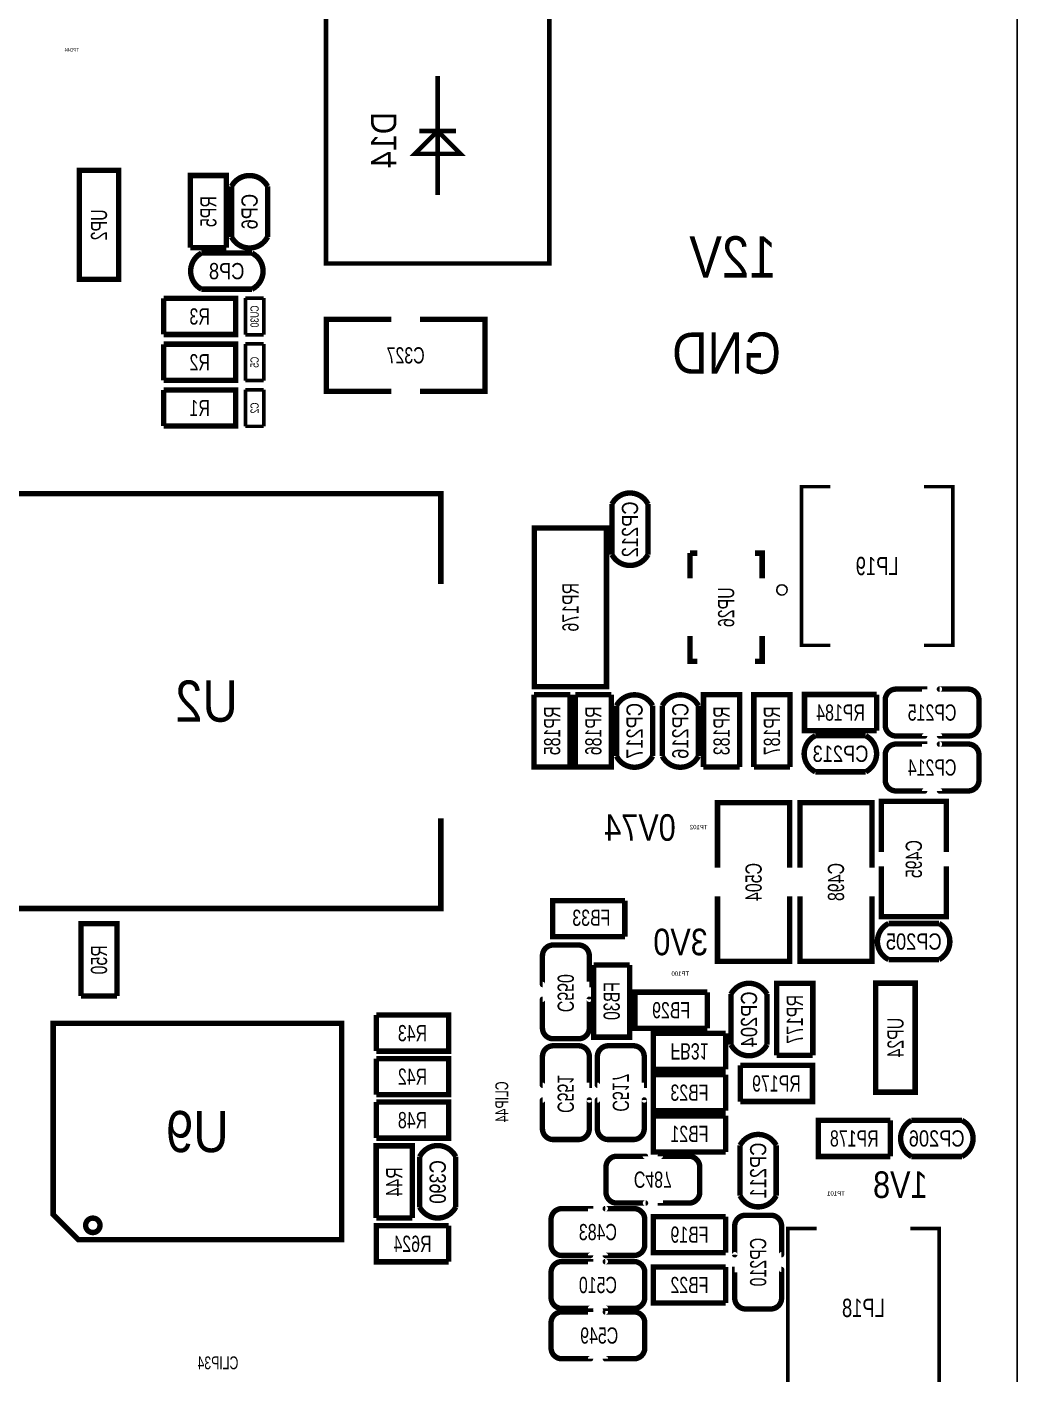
# Model space of a CAD drawing. Extents: x 0 to 194, y 0 to 132.
# Drawn here: x 166.53 to 194, y 53.66 to 91.02 of the extents above; entities that cross this region are included whole.
import ezdxf
from ezdxf.enums import TextEntityAlignment as Align

# ---------------------------------------------------------------- set-up
doc = ezdxf.new("R2010")
doc.units = 0
for name, color, linetype in [('BG_DESIGN_OUTLINE', 200, 'CONTINUOUS'), ('BG_SILKSCREEN_BOTTOM', 254, 'CONTINUOUS'), ('PG_SILKSCREEN_BOTTOM', 152, 'CONTINUOUS'), ('PG_SILKSCREEN_BOTTOM_OUTLINE', 152, 'CONTINUOUS'), ('RD_ASSEMBLY_BOTTOM', 142, 'CONTINUOUS')]:
    doc.layers.add(name, color=color, linetype=linetype)

msp = doc.modelspace()

# ---------------------------------------------------------------- linework, layer by layer
at = {"layer": 'BG_DESIGN_OUTLINE'}
msp.add_lwpolyline([(1.999996, 0), (131.372102, 0), (131.372102, 1.727962), (135.672068, 1.727962), (135.672068, 3.52806), (141.771878, 3.52806), (141.771878, 1.727962), (152.436068, 1.727962), (152.436068, 3.52806), (158.535878, 3.52806), (158.535878, 1.727962), (162.836352, 1.727962), (162.836352, 0), (192.000124, 0, 0.414201), (194.00012, 1.999996), (194.00012, 129.999994, 0.414202), (192.000124, 131.99999), (173.355, 131.99999), (172.16501, 130.81), (152.95499, 130.81), (151.765, 131.99999), (1.999996, 131.99999, 0.414213), (0, 129.999994), (0, 1.999996, 0.414212)], format="xyb", close=True, dxfattribs=at)
at = {"layer": 'PG_SILKSCREEN_BOTTOM'}
for points, const_width in [([(174.82693, 84.461096), (174.82693, 91.560904), (181.02707, 91.560904), (181.02707, 84.461096), (174.82693, 84.461096)], 0.127), ([(177.927, 86.36), (177.927, 89.662)], 0.127), ([(178.435, 87.503), (177.292, 87.503), (177.927, 88.138), (178.562, 87.503), (178.435, 87.503)], 0.127), ([(178.435, 88.138), (177.419, 88.138)], 0.127), ([(169.0751, 87.0458), (167.9829, 87.0458), (167.9829, 84.0232), (169.0751, 84.0232), (169.0751, 87.0458)], 0.14986), ([(165.0111, 75.5777), (165.0111, 78.0796), (178.0159, 78.0796), (178.0159, 75.5777)], 0.1524), ([(188.819028, 78.272894), (188.018928, 78.272894), (188.018928, 73.873106), (188.819028, 73.873106)], 0.100076), ([(191.418972, 73.873106), (192.219072, 73.873106), (192.219072, 78.272894), (191.418972, 78.272894)], 0.100076), ([(184.928002, 76.430124), (185.1279, 76.430124)], 0.1524), ([(184.928002, 75.7301), (184.928002, 76.430124)], 0.1524), ([(186.7281, 76.430124), (186.927998, 76.430124), (186.927998, 75.7301)], 0.1524), ([(185.1279, 73.429876), (184.928002, 73.429876), (184.928002, 74.1299)], 0.1524), ([(186.927998, 74.1299), (186.927998, 73.429876), (186.7281, 73.429876)], 0.1524), ([(165.0111, 69.0753), (165.0111, 66.5734), (178.0159, 66.5734), (178.0159, 69.0753)], 0.1524), ([(191.1731, 64.5033), (190.0809, 64.5033), (190.0809, 61.4807), (191.1731, 61.4807), (191.1731, 64.5033)], 0.14986), ([(167.259508, 58.08853), (167.259508, 63.388494), (175.259492, 63.388494), (175.259492, 57.388506), (167.959532, 57.388506), (167.259508, 58.08853)], 0.150114), ([(188.438028, 57.698894), (187.637928, 57.698894), (187.637928, 53.299106), (188.438028, 53.299106)], 0.100076), ([(191.037972, 53.299106), (191.838072, 53.299106), (191.838072, 57.698894), (191.037972, 57.698894)], 0.100076)]:
    msp.add_lwpolyline(points, dxfattribs=dict(at, const_width=const_width))
msp.add_lwpolyline([(187.62218, 75.41006, 1), (187.33382, 75.40994, 1)], format="xyb", close=True, dxfattribs=at)
at = {"layer": 'PG_SILKSCREEN_BOTTOM', "const_width": 0.150114}
msp.add_lwpolyline([(168.559226, 57.788556, 0.99972), (168.159684, 57.788556, 1.00028), (168.559226, 57.788556)], format="xyb", dxfattribs=at)
at = {"layer": 'PG_SILKSCREEN_BOTTOM_OUTLINE'}
for points, const_width in [([(171.063666, 84.90077), (171.063666, 86.90229), (172.064426, 86.90229), (172.064426, 84.90077)], 0.150114), ([(172.20692, 85.201506), (172.20692, 86.601554)], 0.150114), ([(173.207172, 85.201506), (173.207172, 86.601554)], 0.150114), ([(172.064426, 84.90077), (171.063666, 84.90077)], 0.150114), ([(172.773086, 84.750656), (171.373038, 84.750656)], 0.150114), ([(172.773086, 83.750404), (171.373038, 83.750404)], 0.150114), ([(170.32224, 83.49488), (172.32376, 83.49488), (172.32376, 82.49412), (170.32224, 82.49412)], 0.150114), ([(170.32224, 82.49412), (170.32224, 83.49488)], 0.150114), ([(173.101, 83.5025), (172.593, 83.5025)], 0.100076), ([(172.593, 83.5025), (172.593, 82.4865)], 0.100076), ([(173.101, 82.4865), (173.101, 83.5025)], 0.100076), ([(176.63795, 82.914998), (174.838106, 82.914998), (174.838106, 80.915002), (176.63795, 80.915002)], 0.150114), ([(177.43805, 82.914998), (179.237894, 82.914998), (179.237894, 80.915002), (177.43805, 80.915002)], 0.150114), ([(170.32224, 82.22488), (172.32376, 82.22488), (172.32376, 81.22412), (170.32224, 81.22412)], 0.150114), ([(170.32224, 81.22412), (170.32224, 82.22488)], 0.150114), ([(172.593, 82.4865), (173.101, 82.4865)], 0.100076), ([(173.101, 82.2325), (172.593, 82.2325)], 0.100076), ([(172.593, 82.2325), (172.593, 81.2165)], 0.100076), ([(173.101, 81.2165), (173.101, 82.2325)], 0.100076), ([(172.593, 81.2165), (173.101, 81.2165)], 0.100076), ([(170.32224, 80.95488), (172.32376, 80.95488), (172.32376, 79.95412), (170.32224, 79.95412)], 0.150114), ([(170.32224, 79.95412), (170.32224, 80.95488)], 0.150114), ([(172.593, 80.9625), (172.593, 79.9465)], 0.100076), ([(173.101, 80.9625), (172.593, 80.9625)], 0.100076), ([(173.101, 79.9465), (173.101, 80.9625)], 0.100076), ([(172.593, 79.9465), (173.101, 79.9465)], 0.100076), ([(182.760874, 77.789024), (182.760874, 76.388976)], 0.150114), ([(183.761126, 77.789024), (183.761126, 76.388976)], 0.150114), ([(182.609998, 75.33005), (182.609998, 77.129894), (180.610002, 77.129894), (180.610002, 72.730106), (182.609998, 72.730106), (182.609998, 77.129894), (180.610002, 77.129894)], 0.150114), ([(181.60238, 72.50176), (181.60238, 70.50024), (180.60162, 70.50024), (180.60162, 72.50176)], 0.150114), ([(180.60162, 72.50176), (181.60238, 72.50176)], 0.150114), ([(182.74538, 72.50176), (182.74538, 70.50024), (181.74462, 70.50024), (181.74462, 72.50176)], 0.150114), ([(181.74462, 72.50176), (182.74538, 72.50176)], 0.150114), ([(185.30062, 70.50024), (185.30062, 72.50176), (186.30138, 72.50176), (186.30138, 70.50024)], 0.150114), ([(186.69762, 70.50024), (186.69762, 72.50176), (187.69838, 72.50176), (187.69838, 70.50024)], 0.150114), ([(190.10376, 71.50862), (188.10224, 71.50862), (188.10224, 72.50938), (190.10376, 72.50938)], 0.150114), ([(190.10376, 72.50938), (190.10376, 71.50862)], 0.150114), ([(182.887874, 70.800976), (182.887874, 72.201024)], 0.150114), ([(183.888126, 70.800976), (183.888126, 72.201024)], 0.150114), ([(184.157874, 70.800976), (184.157874, 72.201024)], 0.150114), ([(185.158126, 70.800976), (185.158126, 72.201024)], 0.150114), ([(188.402976, 71.366126), (189.803024, 71.366126)], 0.150114), ([(186.30138, 70.50024), (185.30062, 70.50024)], 0.150114), ([(187.69838, 70.50024), (186.69762, 70.50024)], 0.150114), ([(188.402976, 70.365874), (189.803024, 70.365874)], 0.150114), ([(185.690002, 67.71005), (185.690002, 69.509894), (187.689998, 69.509894), (187.689998, 67.71005)], 0.150114), ([(187.976002, 67.71005), (187.976002, 69.509894), (189.975998, 69.509894), (189.975998, 67.71005)], 0.150114), ([(190.235078, 68.144898), (190.235078, 69.544946), (192.034922, 69.544946), (192.034922, 68.144898)], 0.150114), ([(190.235078, 67.745102), (190.235078, 66.345054), (192.034922, 66.345054), (192.034922, 67.745102)], 0.150114), ([(185.690002, 66.90995), (185.690002, 65.110106), (187.689998, 65.110106), (187.689998, 66.90995)], 0.150114), ([(187.976002, 66.90995), (187.976002, 65.110106), (189.975998, 65.110106), (189.975998, 66.90995)], 0.150114), ([(183.11876, 65.79362), (181.11724, 65.79362), (181.11724, 66.79438), (183.11876, 66.79438)], 0.150114), ([(183.11876, 66.79438), (183.11876, 65.79362)], 0.150114), ([(168.02862, 64.15024), (168.02862, 66.15176), (169.02938, 66.15176), (169.02938, 64.15024)], 0.150114), ([(190.434976, 66.159126), (191.835024, 66.159126)], 0.150114), ([(183.25338, 65.00876), (183.25338, 63.00724), (182.25262, 63.00724), (182.25262, 65.00876)], 0.150114), ([(182.25262, 65.00876), (183.25338, 65.00876)], 0.150114), ([(190.434976, 65.158874), (191.835024, 65.158874)], 0.150114), ([(185.40476, 63.25362), (183.40324, 63.25362), (183.40324, 64.25438), (185.40476, 64.25438)], 0.150114), ([(185.40476, 64.25438), (185.40476, 63.25362)], 0.150114), ([(186.062874, 62.799976), (186.062874, 64.200024)], 0.150114), ([(187.063126, 62.799976), (187.063126, 64.200024)], 0.150114), ([(187.33262, 62.49924), (187.33262, 64.50076), (188.33338, 64.50076), (188.33338, 62.49924)], 0.150114), ([(169.02938, 64.15024), (168.02862, 64.15024)], 0.150114), ([(176.22774, 63.61938), (178.22926, 63.61938), (178.22926, 62.61862), (176.22774, 62.61862)], 0.150114), ([(176.22774, 62.61862), (176.22774, 63.61938)], 0.150114), ([(185.91276, 62.11062), (183.91124, 62.11062), (183.91124, 63.11138), (185.91276, 63.11138)], 0.150114), ([(185.91276, 63.11138), (185.91276, 62.11062)], 0.150114), ([(176.22774, 62.41288), (178.22926, 62.41288), (178.22926, 61.41212), (176.22774, 61.41212)], 0.150114), ([(176.22774, 61.41212), (176.22774, 62.41288)], 0.150114), ([(188.33338, 62.49924), (187.33262, 62.49924)], 0.150114), ([(185.91276, 60.96762), (183.91124, 60.96762), (183.91124, 61.96838), (185.91276, 61.96838)], 0.150114), ([(185.91276, 61.96838), (185.91276, 60.96762)], 0.150114), ([(186.32424, 62.22238), (188.32576, 62.22238), (188.32576, 61.22162), (186.32424, 61.22162)], 0.150114), ([(186.32424, 61.22162), (186.32424, 62.22238)], 0.150114), ([(176.22774, 61.20638), (178.22926, 61.20638), (178.22926, 60.20562), (176.22774, 60.20562)], 0.150114), ([(176.22774, 60.20562), (176.22774, 61.20638)], 0.150114), ([(185.91276, 59.82462), (183.91124, 59.82462), (183.91124, 60.82538), (185.91276, 60.82538)], 0.150114), ([(185.91276, 60.82538), (185.91276, 59.82462)], 0.150114), ([(190.48476, 59.69762), (188.48324, 59.69762), (188.48324, 60.69838), (190.48476, 60.69838)], 0.150114), ([(190.48476, 60.69838), (190.48476, 59.69762)], 0.150114), ([(192.470024, 60.698126), (191.069976, 60.698126)], 0.150114), ([(176.22012, 57.99074), (176.22012, 59.99226), (177.22088, 59.99226), (177.22088, 57.99074)], 0.150114), ([(186.316874, 58.608976), (186.316874, 60.009024)], 0.150114), ([(187.317126, 58.608976), (187.317126, 60.009024)], 0.150114), ([(177.426874, 59.691524), (177.426874, 58.291476)], 0.150114), ([(178.427126, 59.691524), (178.427126, 58.291476)], 0.150114), ([(192.470024, 59.697874), (191.069976, 59.697874)], 0.150114), ([(177.22088, 57.99074), (176.22012, 57.99074)], 0.150114), ([(185.91276, 57.03062), (183.91124, 57.03062), (183.91124, 58.03138), (185.91276, 58.03138)], 0.150114), ([(185.91276, 58.03138), (185.91276, 57.03062)], 0.150114), ([(178.22926, 56.77662), (176.22774, 56.77662), (176.22774, 57.77738), (178.22926, 57.77738)], 0.150114), ([(178.22926, 57.77738), (178.22926, 56.77662)], 0.150114), ([(185.91276, 55.63362), (183.91124, 55.63362), (183.91124, 56.63438), (185.91276, 56.63438)], 0.150114), ([(185.91276, 56.63438), (185.91276, 55.63362)], 0.150114)]:
    msp.add_lwpolyline(points, dxfattribs=dict(at, const_width=const_width))
at = {"layer": 'PG_SILKSCREEN_BOTTOM_OUTLINE', "const_width": 0.150114}
for points in [[(173.207172, 86.601554, 0.600046), (172.20692, 86.601554)], [(173.207172, 85.201506, -0.618077), (172.20692, 85.201506)], [(171.373038, 84.750656, 0.600046), (171.373038, 83.750404)], [(172.773086, 84.750656, -0.618077), (172.773086, 83.750404)], [(182.760874, 77.789024, -0.618077), (183.761126, 77.789024)], [(182.760874, 76.388976, 0.600046), (183.761126, 76.388976)], [(183.888126, 72.201024, 0.600046), (182.887874, 72.201024)], [(185.158126, 72.201024, 0.600046), (184.157874, 72.201024)], [(191.438276, 72.6567), (191.438276, 72.658986), (190.643002, 72.658986, 0.41419), (190.343028, 72.359012), (190.343028, 71.658988, 0.41419), (190.643002, 71.359014), (191.43599, 71.359014, 0.414214), (191.438276, 71.3613)], [(191.847724, 72.6567, -0.919612), (191.847724, 72.658986), (192.642998, 72.658986, -0.41419), (192.942972, 72.359012), (192.942972, 71.658988, -0.41419), (192.642998, 71.359014), (191.85001, 71.359014, -0.414214), (191.847724, 71.3613)], [(188.402976, 70.365874, -0.618077), (188.402976, 71.366126)], [(189.803024, 70.365874, 0.600046), (189.803024, 71.366126)], [(191.438276, 71.1327), (191.438276, 71.134986), (190.643002, 71.134986, 0.41419), (190.343028, 70.835012), (190.343028, 70.134988, 0.41419), (190.643002, 69.835014), (191.43599, 69.835014, 0.414214), (191.438276, 69.8373)], [(191.847724, 71.1327, -0.919612), (191.847724, 71.134986), (192.642998, 71.134986, -0.41419), (192.942972, 70.835012), (192.942972, 70.134988, -0.41419), (192.642998, 69.835014), (191.85001, 69.835014, -0.414214), (191.847724, 69.8373)], [(183.888126, 70.800976, -0.618077), (182.887874, 70.800976)], [(185.158126, 70.800976, -0.618077), (184.157874, 70.800976)], [(190.434976, 65.158874, -0.618077), (190.434976, 66.159126)], [(191.835024, 65.158874, 0.600046), (191.835024, 66.159126)], [(182.1307, 64.466724), (182.132986, 64.466724), (182.132986, 65.261998, 0.41419), (181.833012, 65.561972), (181.132988, 65.561972, 0.41419), (180.833014, 65.261998), (180.833014, 64.46901, 0.414214), (180.8353, 64.466724)], [(187.063126, 64.200024, 0.600046), (186.062874, 64.200024)], [(182.1307, 64.057276, -0.919612), (182.132986, 64.057276), (182.132986, 63.262002, -0.41419), (181.833012, 62.962028), (181.132988, 62.962028, -0.41419), (180.833014, 63.262002), (180.833014, 64.05499, -0.414214), (180.8353, 64.057276)], [(182.1307, 61.672724), (182.132986, 61.672724), (182.132986, 62.467998, 0.41419), (181.833012, 62.767972), (181.132988, 62.767972, 0.41419), (180.833014, 62.467998), (180.833014, 61.67501, 0.414214), (180.8353, 61.672724)], [(183.6547, 61.672724), (183.656986, 61.672724), (183.656986, 62.467998, 0.41419), (183.357012, 62.767972), (182.656988, 62.767972, 0.41419), (182.357014, 62.467998), (182.357014, 61.67501, 0.414214), (182.3593, 61.672724)], [(187.063126, 62.799976, -0.618077), (186.062874, 62.799976)], [(182.1307, 61.263276, -0.919612), (182.132986, 61.263276), (182.132986, 60.468002, -0.41419), (181.833012, 60.168028), (181.132988, 60.168028, -0.41419), (180.833014, 60.468002), (180.833014, 61.26099, -0.414214), (180.8353, 61.263276)], [(183.6547, 61.263276, -0.919612), (183.656986, 61.263276), (183.656986, 60.468002, -0.41419), (183.357012, 60.168028), (182.656988, 60.168028, -0.41419), (182.357014, 60.468002), (182.357014, 61.26099, -0.414214), (182.3593, 61.263276)], [(191.069976, 60.698126, 0.600046), (191.069976, 59.697874)], [(192.470024, 60.698126, -0.618077), (192.470024, 59.697874)], [(187.317126, 60.009024, 0.600046), (186.316874, 60.009024)], [(177.426874, 59.691524, -0.618077), (178.427126, 59.691524)], [(183.691276, 58.4073, -0.919612), (183.691276, 58.405014), (182.896002, 58.405014, -0.41419), (182.596028, 58.704988), (182.596028, 59.405012, -0.41419), (182.896002, 59.704986), (183.68899, 59.704986, -0.414214), (183.691276, 59.7027)], [(184.100724, 58.4073), (184.100724, 58.405014), (184.895998, 58.405014, 0.41419), (185.195972, 58.704988), (185.195972, 59.405012, 0.41419), (184.895998, 59.704986), (184.10301, 59.704986, 0.414214), (184.100724, 59.7027)], [(187.317126, 58.608976, -0.618077), (186.316874, 58.608976)], [(177.426874, 58.291476, 0.600046), (178.427126, 58.291476)], [(182.167276, 58.249566), (182.167276, 58.251852), (181.372002, 58.251852, 0.41419), (181.072028, 57.951878), (181.072028, 57.251854, 0.41419), (181.372002, 56.95188), (182.16499, 56.95188, 0.414214), (182.167276, 56.954166)], [(182.576724, 58.249566, -0.919612), (182.576724, 58.251852), (183.371998, 58.251852, -0.41419), (183.671972, 57.951878), (183.671972, 57.251854, -0.41419), (183.371998, 56.95188), (182.57901, 56.95188, -0.414214), (182.576724, 56.954166)], [(186.1693, 56.973724, -0.919612), (186.167014, 56.973724), (186.167014, 57.768998, -0.41419), (186.466988, 58.068972), (187.167012, 58.068972, -0.41419), (187.466986, 57.768998), (187.466986, 56.97601, -0.414214), (187.4647, 56.973724)], [(182.167276, 56.7817), (182.167276, 56.783986), (181.372002, 56.783986, 0.41419), (181.072028, 56.484012), (181.072028, 55.783988, 0.41419), (181.372002, 55.484014), (182.16499, 55.484014, 0.414214), (182.167276, 55.4863)], [(182.576724, 56.7817, -0.919612), (182.576724, 56.783986), (183.371998, 56.783986, -0.41419), (183.671972, 56.484012), (183.671972, 55.783988, -0.41419), (183.371998, 55.484014), (182.57901, 55.484014, -0.414214), (182.576724, 55.4863)], [(186.1693, 56.564276), (186.167014, 56.564276), (186.167014, 55.769002, 0.41419), (186.466988, 55.469028), (187.167012, 55.469028, 0.41419), (187.466986, 55.769002), (187.466986, 56.56199, 0.414214), (187.4647, 56.564276)], [(182.167276, 55.3847), (182.167276, 55.386986), (181.372002, 55.386986, 0.41419), (181.072028, 55.087012), (181.072028, 54.386988, 0.41419), (181.372002, 54.087014), (182.16499, 54.087014, 0.414214), (182.167276, 54.0893)], [(182.576724, 55.3847, -0.919612), (182.576724, 55.386986), (183.371998, 55.386986, -0.41419), (183.671972, 55.087012), (183.671972, 54.386988, -0.41419), (183.371998, 54.087014), (182.57901, 54.087014, -0.414214), (182.576724, 54.0893)]]:
    msp.add_lwpolyline(points, format="xyb", dxfattribs=at)

# ---------------------------------------------------------------- texts
at = {"layer": 'BG_SILKSCREEN_BOTTOM', "text_generation_flag": 2}
for s, height, width, p in [('12V', 1.143, 0.888889, (187.325, 84.074)), ('GND', 1.143, 0.888889, (187.452, 81.407)), ('0V74', 0.7366, 0.862069, (184.531, 68.453)), ('3V0', 0.7366, 0.862069, (185.42, 65.278)), ('1V8', 0.7366, 0.862069, (191.516, 58.547))]:
    msp.add_text(s, height=height, dxfattribs=dict(at, width=width)).set_placement(p)
at = {"layer": 'RD_ASSEMBLY_BOTTOM', "text_generation_flag": 2}
for s, height, width, p in [('TPD44', 0.09906, 0.769231, (167.776906, 90.338148)), ('CP8', 0.44958, 0.841808, (172.073062, 84.02574)), ('R3', 0.44958, 0.734463, (171.323, 82.76971)), ('R2', 0.44958, 0.734463, (171.323, 81.49971)), ('C327', 0.44958, 0.734463, (177.038, 81.69021)), ('R1', 0.44958, 0.734463, (171.323, 80.22971)), ('LP19', 0.508, 0.75, (190.119, 75.819)), ('U2', 1.143, 0.888889, (171.5135, 71.755)), ('RP184', 0.44958, 0.734463, (189.103, 71.78421)), ('CP215', 0.44958, 0.734463, (191.643, 71.78421)), ('CP213', 0.44958, 0.841808, (189.103, 70.64121)), ('CP214', 0.44958, 0.734463, (191.643, 70.26021)), ('TP102', 0.11938, 0.914894, (185.166, 68.77431)), ('CP205', 0.44958, 0.841808, (191.135, 65.43421)), ('TP100', 0.11938, 0.914894, (184.658, 64.71031)), ('FB29', 0.44958, 0.734463, (184.404, 63.52921)), ('R43', 0.44958, 0.734463, (177.2285, 62.89421)), ('R42', 0.44958, 0.734463, (177.2285, 61.68771)), ('FB23', 0.44958, 0.734463, (184.912, 61.24321)), ('RP179', 0.44958, 0.734463, (187.325, 61.49721)), ('U9', 1.143, 0.888889, (171.2595, 59.817)), ('R48', 0.44958, 0.734463, (177.2285, 60.48121)), ('FB21', 0.44958, 0.734463, (184.912, 60.10021)), ('RP178', 0.44958, 0.734463, (189.484, 59.97321)), ('CP206', 0.44958, 0.841808, (191.77, 59.97321)), ('TP101', 0.11938, 0.914894, (188.976, 58.61431)), ('C483', 0.44958, 0.734463, (182.372, 57.377076)), ('FB19', 0.44958, 0.734463, (184.912, 57.30621)), ('R624', 0.44958, 0.734463, (177.2285, 57.05221)), ('C510', 0.44958, 0.734463, (182.372, 55.90921)), ('FB22', 0.44958, 0.734463, (184.912, 55.90921)), ('LP18', 0.508, 0.75, (189.738, 55.245)), ('C549', 0.44958, 0.734463, (182.407814, 54.507638)), ('CLIP34', 0.3556, 0.714286, (171.831, 53.7972))]:
    msp.add_text(s, height=height, dxfattribs=dict(at, width=width)).set_placement(p, align=Align.CENTER)
for s, height, rotation, width, p in [('D14', 0.7112, 90, 0.892857, (176.784, 87.884)), ('CP6', 0.44958, 90, 0.841808, (172.931836, 85.90153)), ('UP2', 0.44958, 90, 0.734463, (168.75379, 85.5345)), ('RP5', 0.44958, 90, 0.734463, (171.788836, 85.90153)), ('CU30', 0.2286, 90, 0.777778, (172.9613, 82.9945)), ('C5', 0.2286, 90, 0.777778, (172.9613, 81.7245)), ('C2', 0.2286, 90, 0.777778, (172.9613, 80.4545)), ('CP212', 0.44958, 90, 0.841808, (183.48579, 77.089)), ('RP176', 0.44958, 90, 0.734463, (181.83479, 74.93)), ('UP26', 0.44958, 90, 0.734463, (186.15279, 74.93)), ('RP185', 0.44958, 90, 0.734463, (181.32679, 71.501)), ('RP186', 0.44958, 90, 0.734463, (182.46979, 71.501)), ('CP217', 0.44958, 90, 0.841808, (183.61279, 71.501)), ('CP216', 0.44958, 90, 0.841808, (184.88279, 71.501)), ('RP183', 0.44958, 90, 0.734463, (186.02579, 71.501)), ('RP187', 0.44958, 90, 0.734463, (187.42279, 71.501)), ('C495', 0.44958, 90, 0.734463, (191.35979, 67.945)), ('C504', 0.44958, 90, 0.734463, (186.91479, 67.31)), ('C498', 0.44958, 90, 0.734463, (189.20079, 67.31)), ('R50', 0.44958, 90, 0.734463, (168.75379, 65.151)), ('C550', 0.44958, 270, 0.734463, (181.253638, 64.226186)), ('FB30', 0.44958, 90, 0.734463, (182.97779, 64.008)), ('CP204', 0.44958, 90, 0.841808, (186.78779, 63.5)), ('RP177', 0.44958, 90, 0.734463, (188.05779, 63.5)), ('UP24', 0.44958, 90, 0.734463, (190.85179, 62.992)), ('FB31', 0.44958, 180, 0.734463, (184.912, 62.83579)), ('CLIP44', 0.3556, 90, 0.714286, (179.8828, 61.214)), ('C551', 0.44958, 270, 0.734463, (181.253638, 61.432186)), ('C517', 0.44958, 270, 0.734463, (182.78221, 61.468)), ('CP211', 0.44958, 90, 0.841808, (187.04179, 59.309)), ('C390', 0.44958, 90, 0.841808, (178.15179, 58.9915)), ('R44', 0.44958, 90, 0.734463, (176.94529, 58.9915)), ('C487', 0.44958, 180, 0.734463, (183.896, 59.27979)), ('CP210', 0.44958, 90, 0.734463, (187.04179, 56.769))]:
    msp.add_text(s, height=height, rotation=rotation, dxfattribs=dict(at, width=width)).set_placement(p, align=Align.CENTER)
at = {"layer": 'RD_ASSEMBLY_BOTTOM', "text_generation_flag": 2, "width": 0.734463}
msp.add_text('FB33', height=0.44958, dxfattribs=at).set_placement((182.717948, 66.094102))

doc.saveas('drawing.dxf')
